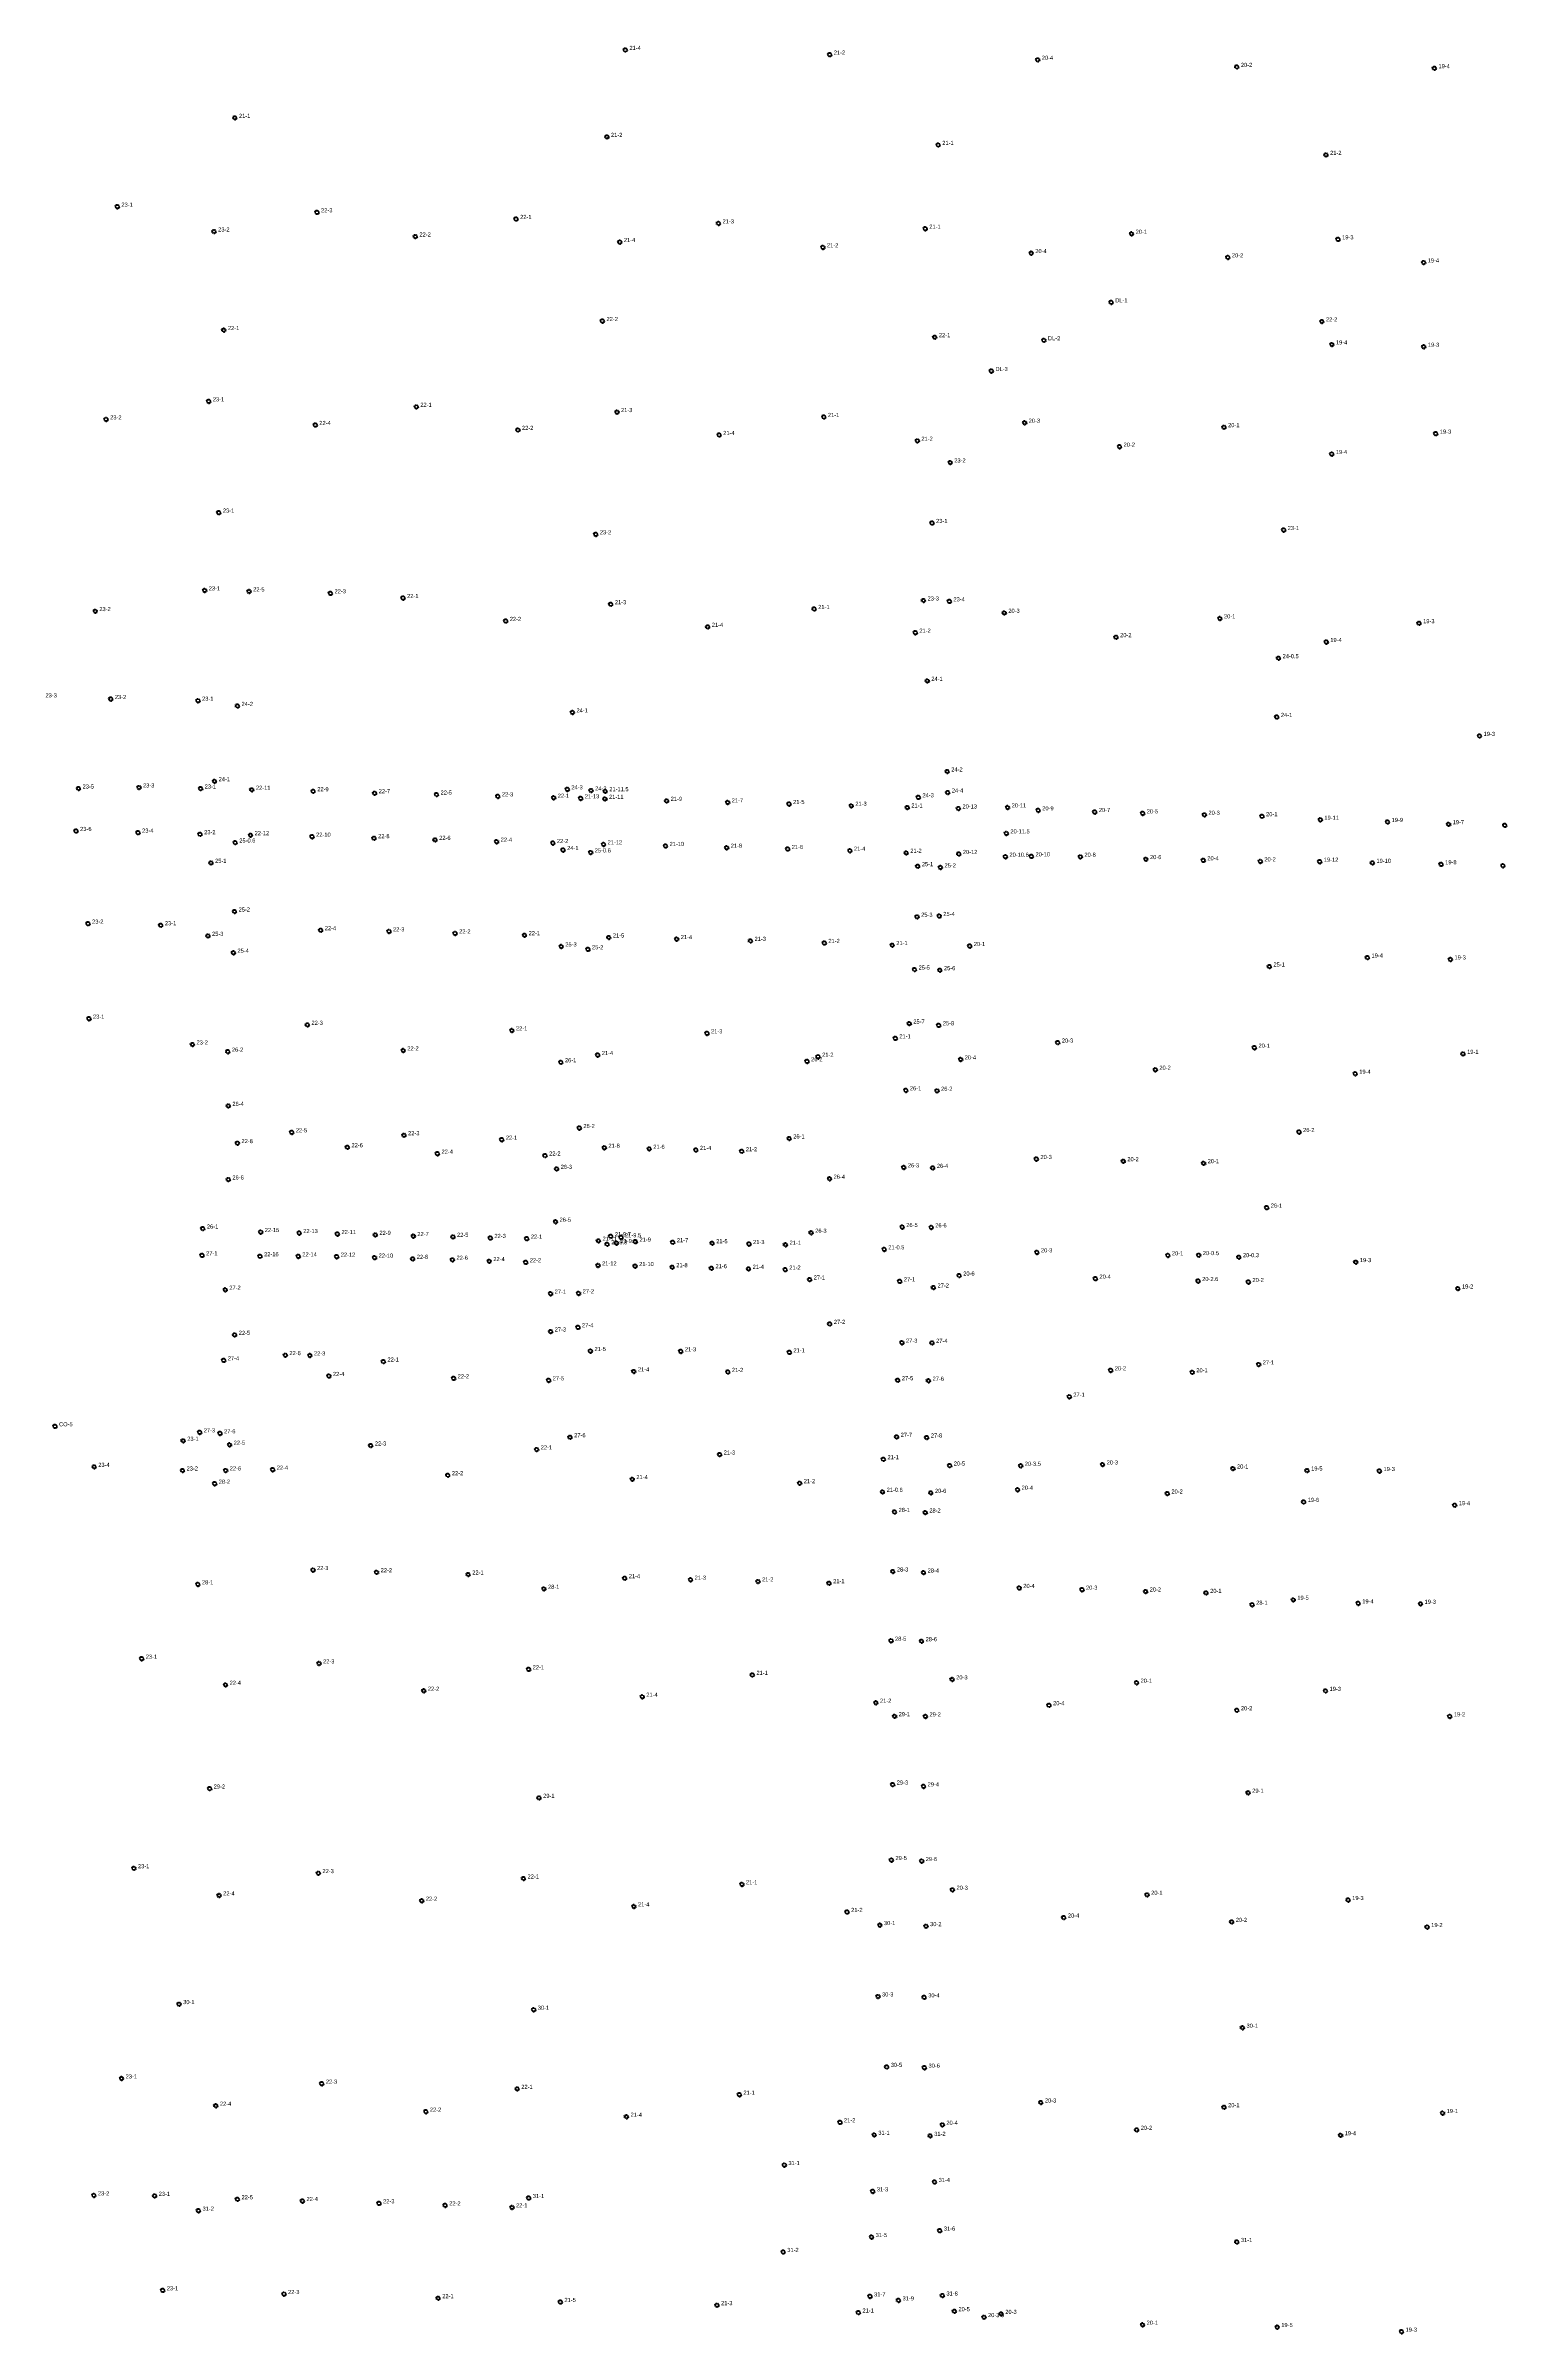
# Model space of a CAD drawing. Header units: inches. Extents: x 486468 to 494393, y 5455952 to 5461583.
# Drawn here: x 488443 to 489153, y 5456065 to 5457178 of the extents above; entities that cross this region are included whole.
import ezdxf

# ---------------------------------------------------------------- set-up
doc = ezdxf.new("R2010")
doc.units = ezdxf.units.IN
doc.header["$MEASUREMENT"] = 0
doc.layers.add('StreetLightingPoles', color=10, linetype='Continuous')

# ---------------------------------------------------------------- blocks, each defined once
blk = doc.blocks.new('Light')
at = {"color": 255}
for p, q in [((-0.7, 0.2), (-1.2, 0.4)), ((-0.4, 0.6), (-0.7, 1)), ((0, 0.7), (0, 1.2)), ((0.4, 0.6), (0.7, 1)), ((0.7, 0.2), (1.2, 0.4)), ((-0.7, -0.2), (-1.2, -0.4)), ((-0.4, -0.6), (-0.7, -1)), ((0, -0.8), (0, -1.3)), ((0.4, -0.6), (0.7, -1)), ((0.7, -0.2), (1.2, -0.4))]:
    blk.add_line(p, q, dxfattribs=at)
blk.add_circle((0, 0), 0.75, dxfattribs=at)

msp = doc.modelspace()

# ---------------------------------------------------------------- block references
at = {"layer": 'StreetLightingPoles'}
for p in [(488724.497, 5457175.958), (488823.885, 5457173.679), (488925.074, 5457171.154), (489021.896, 5457167.691), (489118.017, 5457167.069), (488534.553, 5457142.913), (488715.534, 5457133.646), (488876.664, 5457129.741), (489065.283, 5457124.901), (488477.407, 5457099.695), (488574.517, 5457096.97), (488524.454, 5457087.612), (488622.35, 5457085.167), (488671.363, 5457093.725), (488769.786, 5457091.561), (488870.353, 5457089.002), (488970.703, 5457086.51), (488721.789, 5457082.479), (488820.58, 5457079.919), (488921.892, 5457077.106), (489017.526, 5457075.023), (489071.154, 5457083.819), (489112.762, 5457072.547), (488960.785, 5457053.156), (488713.346, 5457044.063), (489063.266, 5457043.843), (488529.19, 5457039.64), (488875.005, 5457036.216), (488928.069, 5457034.703), (489068.136, 5457032.658), (489112.836, 5457031.542), (488902.513, 5457019.733), (488471.934, 5456996.198), (488521.865, 5457004.991), (488622.811, 5457002.32), (488720.406, 5456999.754), (488821.04, 5456997.389), (488573.677, 5456993.494), (488672.239, 5456991.093), (488770.131, 5456988.633), (488866.503, 5456985.794), (488918.684, 5456994.568), (489015.673, 5456992.42), (489118.676, 5456989.273), (488882.501, 5456975.252), (488964.851, 5456982.941), (489068.073, 5456979.347), (488526.751, 5456950.855), (488710.116, 5456940.286), (488873.678, 5456945.816), (489044.661, 5456942.385), (488519.872, 5456912.992), (488541.485, 5456912.498), (488581.067, 5456911.594), (488616.377, 5456909.306), (488869.495, 5456908.096), (488882.092, 5456907.719), (488466.661, 5456902.924), (488666.33, 5456898.145), (488717.411, 5456906.273), (488816.327, 5456903.969), (488908.777, 5456902.092), (489013.667, 5456899.37), (489110.533, 5456897.048), (488764.562, 5456895.262), (488865.528, 5456892.445), (488963.169, 5456890.246), (489065.407, 5456887.905), (489042.17, 5456880.015), (488871.335, 5456869.008), (488474.224, 5456860.151), (488516.626, 5456859.335), (488535.838, 5456856.791), (488698.734, 5456853.631), (489041.347, 5456851.441), (489139.949, 5456842.202), (488524.684, 5456820.181), (488881.026, 5456824.885), (488458.52, 5456816.614), (488487.916, 5456817.128), (488517.898, 5456816.586), (488542.812, 5456815.991), (488572.662, 5456815.293), (488602.542, 5456814.344), (488632.646, 5456813.66), (488662.46, 5456812.799), (488689.619, 5456812.123), (488696.264, 5456816.208), (488702.751, 5456811.85), (488707.831, 5456815.661), (488714.546, 5456811.587), (488714.698, 5456815.307), (488744.56, 5456810.609), (488774.234, 5456809.849), (488804.11, 5456809.065), (488834.362, 5456808.211), (488861.61, 5456807.355), (488867.007, 5456812.346), (488881.318, 5456814.679), (488886.479, 5456806.901), (488910.402, 5456807.416), (488457.33, 5456795.965), (488925.284, 5456806.007), (488952.808, 5456805.177), (488976.084, 5456804.524), (489006.128, 5456803.836), (489034.152, 5456803.124), (489062.514, 5456801.408), (489095.199, 5456800.348), (489124.892, 5456799.25), (489152.245, 5456798.727), (488487.459, 5456795.168), (488517.641, 5456794.363), (488534.735, 5456790.312), (488542.187, 5456793.925), (488572.118, 5456793.194), (488602.269, 5456792.46), (488631.97, 5456791.637), (488661.865, 5456790.758), (488689.232, 5456790.1), (488694.222, 5456786.696), (488707.605, 5456785.511), (488713.88, 5456789.434), (488744.038, 5456788.674), (488773.778, 5456787.797), (488803.426, 5456787.201), (488833.678, 5456786.347), (488861.098, 5456785.321), (488886.692, 5456784.774), (488909.797, 5456794.79), (488522.952, 5456780.444), (488866.715, 5456778.821), (488877.751, 5456778.226), (488909.33, 5456783.425), (488922.014, 5456783.638), (488945.794, 5456783.398), (488977.677, 5456782.257), (489005.582, 5456781.702), (489033.321, 5456781.17), (489062.232, 5456781.017), (489087.842, 5456780.455), (489121.275, 5456779.753), (489151.287, 5456779.048), (488463.138, 5456750.882), (488534.395, 5456756.764), (488866.386, 5456754.211), (488877.168, 5456754.609), (488498.54, 5456750.099), (488521.473, 5456744.924), (488576.333, 5456747.693), (488609.519, 5456747.105), (488641.68, 5456746.124), (488675.455, 5456745.241), (488693.306, 5456739.79), (488716.446, 5456744.139), (488749.457, 5456743.359), (488785.354, 5456742.475), (488821.265, 5456741.485), (488854.276, 5456740.412), (488891.988, 5456740.005), (488533.852, 5456736.715), (488706.29, 5456738.392), (488865.14, 5456728.522), (489037.741, 5456730.009), (489085.444, 5456734.368), (489125.783, 5456733.457), (488877.46, 5456728.222), (488463.585, 5456704.64), (488569.85, 5456701.642), (488669.304, 5456698.916), (488764.185, 5456697.501), (488855.795, 5456695.095), (488862.57, 5456702.271), (488876.894, 5456701.429), (488513.942, 5456692.087), (488531.137, 5456688.575), (488616.451, 5456689.183), (488711.033, 5456686.976), (488818.212, 5456686.128), (488887.567, 5456684.807), (488934.815, 5456693.004), (489030.477, 5456690.522), (489131.927, 5456687.525), (488693.142, 5456683.435), (488812.873, 5456683.895), (488982.256, 5456679.785), (489079.469, 5456677.858), (488531.385, 5456662.215), (488860.92, 5456669.767), (488876.06, 5456669.553), (488702.098, 5456651.432), (488535.807, 5456644.092), (488562.236, 5456649.332), (488589.307, 5456642.1), (488616.829, 5456647.94), (488664.385, 5456645.778), (488714.273, 5456641.838), (488736.097, 5456641.325), (488758.786, 5456640.781), (488781.096, 5456640.138), (488804.177, 5456646.343), (489052.168, 5456649.509), (488633.102, 5456638.958), (488685.458, 5456638.038), (488691.096, 5456631.564), (488859.903, 5456632.275), (488874.012, 5456632.055), (488924.4, 5456636.376), (488966.67, 5456635.289), (489005.729, 5456634.327), (488531.385, 5456626.396), (488823.795, 5456626.749), (489036.413, 5456612.711), (488518.972, 5456602.517), (488547.111, 5456600.818), (488565.86, 5456600.348), (488584.456, 5456599.877), (488602.896, 5456599.458), (488621.341, 5456598.867), (488640.643, 5456598.489), (488658.837, 5456597.961), (488676.542, 5456597.622), (488690.521, 5456605.831), (488711.415, 5456596.565), (488715.642, 5456594.886), (488717.386, 5456598.784), (488720.127, 5456595.467), (488722.369, 5456598.287), (488729.4, 5456596.176), (488747.541, 5456595.865), (488766.712, 5456595.39), (488784.642, 5456595.004), (488814.858, 5456600.482), (488859.161, 5456603.277), (488873.251, 5456603.092), (488518.62, 5456589.51), (488546.806, 5456589.05), (488565.403, 5456588.997), (488584.067, 5456588.854), (488602.517, 5456588.395), (488621.064, 5456587.781), (488640.389, 5456587.331), (488658.285, 5456586.676), (488676.034, 5456586.108), (488711.185, 5456584.592), (488729.244, 5456584.271), (488747.27, 5456583.733), (488802.379, 5456594.652), (488850.4, 5456592.406), (488924.661, 5456590.962), (488988.347, 5456589.478), (489003.371, 5456589.598), (489022.877, 5456588.595), (489079.786, 5456586.19), (488529.886, 5456572.753), (488766.363, 5456583.242), (488784.406, 5456582.927), (488802.24, 5456582.554), (488814.114, 5456577.722), (488857.963, 5456576.881), (488874.357, 5456573.842), (488886.856, 5456579.657), (488953.117, 5456578.158), (489003.084, 5456576.993), (489027.53, 5456576.525), (489129.42, 5456573.34), (488688.127, 5456570.852), (488701.741, 5456571.017), (488534.47, 5456550.81), (488688.148, 5456552.43), (488701.438, 5456554.491), (488823.923, 5456556.143), (488559.108, 5456540.941), (488571.048, 5456540.804), (488707.504, 5456542.922), (488751.458, 5456542.798), (488804.269, 5456542.319), (488859.014, 5456547.007), (488873.678, 5456546.923), (488529.14, 5456538.436), (488580.303, 5456530.81), (488606.816, 5456537.806), (488640.959, 5456529.686), (488687.173, 5456528.688), (488728.612, 5456533.001), (488774.346, 5456532.77), (488856.999, 5456528.74), (488871.928, 5456528.465), (488960.547, 5456533.535), (489000.221, 5456532.613), (489032.507, 5456536.405), (488940.415, 5456520.717), (488447.092, 5456506.332), (488509.42, 5456499.269), (488517.444, 5456503.369), (488527.339, 5456502.886), (488531.998, 5456497.329), (488600.675, 5456496.95), (488681.342, 5456495.041), (488697.625, 5456501.009), (488856.439, 5456501.168), (488871.092, 5456500.843), (488466.139, 5456486.583), (488509.101, 5456484.792), (488530.078, 5456484.839), (488552.95, 5456485.219), (488770.362, 5456492.574), (488850.018, 5456490.293), (488882.239, 5456487.212), (488916.796, 5456487.112), (488956.601, 5456487.745), (489020, 5456485.761), (489056.074, 5456484.803), (489091.268, 5456484.57), (488524.721, 5456478.402), (488638.138, 5456482.515), (488727.845, 5456480.609), (488809.288, 5456478.657), (488849.591, 5456474.424), (488873.069, 5456473.938), (488915.241, 5456475.456), (488988.104, 5456473.597), (488855.41, 5456464.648), (488870.353, 5456464.363), (489054.411, 5456469.541), (489127.887, 5456467.954), (488516.577, 5456429.434), (488572.563, 5456436.372), (488603.489, 5456435.31), (488648.035, 5456434.195), (488724.192, 5456432.429), (488756.195, 5456431.677), (488788.997, 5456430.825), (488823.59, 5456429.974), (488854.584, 5456435.671), (488869.529, 5456435.17), (488684.886, 5456427.261), (488916.07, 5456427.678), (488946.581, 5456426.846), (488977.534, 5456425.935), (489006.958, 5456425.272), (489029.346, 5456419.518), (489049.352, 5456421.903), (489080.925, 5456420.197), (489111.256, 5456419.953), (488853.672, 5456401.991), (488868.542, 5456401.754), (488489.246, 5456393.252), (488575.482, 5456390.945), (488677.432, 5456388.105), (488786.268, 5456385.373), (488530.033, 5456380.548), (488626.462, 5456377.662), (488732.708, 5456374.751), (488883.441, 5456383.173), (488973.114, 5456381.56), (489065.035, 5456377.582), (488846.338, 5456371.809), (488855.447, 5456365.272), (488870.434, 5456365.173), (488930.565, 5456370.615), (489021.927, 5456368.172), (489125.466, 5456365.189), (488522.288, 5456330.06), (488854.51, 5456332.01), (488869.526, 5456331.138), (489027.399, 5456328.019), (488682.535, 5456325.554), (488853.889, 5456295.288), (488868.599, 5456294.795), (488485.464, 5456291.3), (488575.178, 5456288.921), (488674.943, 5456286.301), (488781.19, 5456283.471), (488526.91, 5456278.078), (488625.464, 5456275.49), (488728.653, 5456272.72), (488883.586, 5456280.824), (488978.253, 5456278.386), (489076.05, 5456275.855), (488832.356, 5456270.046), (488848.282, 5456263.638), (488870.737, 5456263.128), (488937.746, 5456267.308), (489019.423, 5456265.203), (489114.471, 5456262.686), (488847.371, 5456228.929), (488869.828, 5456228.516), (488507.45, 5456225.197), (488679.898, 5456222.464), (489024.651, 5456213.692), (488851.635, 5456194.655), (488869.97, 5456194.27), (488479.447, 5456189.036), (488576.837, 5456186.486), (488671.888, 5456183.964), (488525.307, 5456175.748), (488627.453, 5456172.877), (488779.949, 5456181.128), (488926.566, 5456177.331), (489015.688, 5456175.04), (489121.974, 5456172.197), (488725.043, 5456170.391), (488828.879, 5456167.718), (488845.542, 5456161.605), (488872.738, 5456161.098), (488878.652, 5456166.486), (488973.222, 5456164.024), (489072.365, 5456161.419), (488801.814, 5456146.893), (488874.875, 5456138.68), (488465.978, 5456132.14), (488495.554, 5456131.913), (488535.83, 5456130.262), (488567.446, 5456129.417), (488604.679, 5456128.299), (488636.842, 5456127.3), (488677.472, 5456130.881), (488844.824, 5456134.103), (488516.86, 5456124.71), (488669.34, 5456126.28), (488844.245, 5456111.896), (488877.413, 5456115.01), (489021.904, 5456109.483), (488801.267, 5456104.622), (488499.486, 5456085.965), (488558.46, 5456084.144), (488843.491, 5456083.011), (488878.684, 5456083.434), (488633.436, 5456082.118), (488692.885, 5456080.297), (488769.071, 5456078.727), (488837.846, 5456075.124), (488857.342, 5456081.075), (488884.53, 5456075.795), (488898.914, 5456072.905), (488907.304, 5456074.489), (488976.047, 5456069.204), (489041.545, 5456068.067), (489102.001, 5456065.849)]:
    msp.add_blockref('Light', p, dxfattribs=at)

# ---------------------------------------------------------------- texts
for s, p in [('21-4', (488726.497, 5457175.958)), ('21-2', (488825.885, 5457173.679)), ('20-4', (488927.074, 5457171.154)), ('20-2', (489023.896, 5457167.691)), ('19-4', (489120.017, 5457167.069)), ('21-1', (488536.553, 5457142.913)), ('21-2', (488717.534, 5457133.646)), ('21-1', (488878.664, 5457129.741)), ('21-2', (489067.283, 5457124.901)), ('23-1', (488479.407, 5457099.695)), ('22-3', (488576.517, 5457096.97)), ('23-2', (488526.454, 5457087.612)), ('22-2', (488624.35, 5457085.167)), ('22-1', (488673.363, 5457093.725)), ('21-3', (488771.786, 5457091.561)), ('21-1', (488872.353, 5457089.002)), ('20-1', (488972.703, 5457086.51)), ('21-4', (488723.789, 5457082.479)), ('21-2', (488822.58, 5457079.919)), ('20-4', (488923.892, 5457077.106)), ('20-2', (489019.526, 5457075.023)), ('19-3', (489073.154, 5457083.819)), ('19-4', (489114.762, 5457072.547)), ('DL-1', (488962.785, 5457053.156)), ('22-1', (488531.19, 5457039.64)), ('22-2', (488715.346, 5457044.063)), ('22-2', (489065.266, 5457043.843)), ('22-1', (488877.005, 5457036.216)), ('DL-2', (488930.069, 5457034.703)), ('19-4', (489070.136, 5457032.658)), ('19-3', (489114.836, 5457031.542)), ('DL-3', (488904.513, 5457019.733)), ('23-2', (488473.934, 5456996.198)), ('23-1', (488523.865, 5457004.991)), ('22-1', (488624.811, 5457002.32)), ('21-3', (488722.406, 5456999.754)), ('21-1', (488823.04, 5456997.389)), ('22-4', (488575.677, 5456993.494)), ('22-2', (488674.239, 5456991.093)), ('21-4', (488772.131, 5456988.633)), ('21-2', (488868.503, 5456985.794)), ('20-3', (488920.684, 5456994.568)), ('20-1', (489017.673, 5456992.42)), ('19-3', (489120.676, 5456989.273)), ('23-2', (488884.501, 5456975.252)), ('20-2', (488966.851, 5456982.941)), ('19-4', (489070.073, 5456979.347)), ('23-1', (488528.751, 5456950.855)), ('23-2', (488712.116, 5456940.286)), ('23-1', (488875.678, 5456945.816)), ('23-1', (489046.661, 5456942.385)), ('23-1', (488521.872, 5456912.992)), ('22-5', (488543.485, 5456912.498)), ('22-3', (488583.067, 5456911.594)), ('22-1', (488618.377, 5456909.306)), ('21-3', (488719.411, 5456906.273)), ('23-3', (488871.495, 5456908.096)), ('23-4', (488884.092, 5456907.719)), ('23-2', (488468.661, 5456902.924)), ('22-2', (488668.33, 5456898.145)), ('21-4', (488766.562, 5456895.262)), ('21-1', (488818.327, 5456903.969)), ('20-3', (488910.777, 5456902.092)), ('20-1', (489015.667, 5456899.37)), ('19-3', (489112.533, 5456897.048)), ('21-2', (488867.528, 5456892.445)), ('20-2', (488965.169, 5456890.246)), ('19-4', (489067.407, 5456887.905)), ('24-0.5', (489044.17, 5456880.015)), ('24-1', (488873.335, 5456869.008)), ('23-3', (488442.481, 5456860.962)), ('23-2', (488476.224, 5456860.151)), ('23-1', (488518.626, 5456859.335)), ('24-2', (488537.838, 5456856.791)), ('24-1', (488700.734, 5456853.631)), ('24-1', (489043.347, 5456851.441)), ('19-3', (489141.949, 5456842.202)), ('23-3', (488489.916, 5456817.128)), ('24-1', (488526.684, 5456820.181)), ('24-2', (488883.026, 5456824.885)), ('23-5', (488460.52, 5456816.614)), ('23-1', (488519.898, 5456816.586)), ('22-11', (488544.812, 5456815.991)), ('22-9', (488574.662, 5456815.293)), ('22-7', (488604.542, 5456814.344)), ('22-5', (488634.646, 5456813.66)), ('22-3', (488664.46, 5456812.799)), ('22-1', (488691.619, 5456812.123)), ('24-3', (488698.264, 5456816.208)), ('21-13', (488704.751, 5456811.85)), ('24-2', (488709.831, 5456815.661)), ('21-11', (488716.546, 5456811.587)), ('21-11.5', (488716.698, 5456815.307)), ('21-9', (488746.56, 5456810.609)), ('21-7', (488776.234, 5456809.849)), ('21-5', (488806.11, 5456809.065)), ('21-3', (488836.362, 5456808.211)), ('21-1', (488863.61, 5456807.355)), ('24-3', (488869.007, 5456812.346)), ('24-4', (488883.318, 5456814.679)), ('20-13', (488888.479, 5456806.901)), ('20-11', (488912.402, 5456807.416)), ('20-9', (488927.284, 5456806.007)), ('23-6', (488459.33, 5456795.965)), ('23-4', (488489.459, 5456795.168)), ('20-11.5', (488911.797, 5456794.79)), ('20-7', (488954.808, 5456805.177)), ('20-5', (488978.084, 5456804.524)), ('20-3', (489008.128, 5456803.836)), ('20-1', (489036.152, 5456803.124)), ('19-11', (489064.514, 5456801.408)), ('19-9', (489097.199, 5456800.348)), ('19-7', (489126.892, 5456799.25)), ('23-2', (488519.641, 5456794.363)), ('25-0.6', (488536.735, 5456790.312)), ('22-12', (488544.187, 5456793.925)), ('22-10', (488574.118, 5456793.194)), ('22-8', (488604.269, 5456792.46)), ('22-6', (488633.97, 5456791.637)), ('22-4', (488663.865, 5456790.758)), ('22-2', (488691.232, 5456790.1)), ('24-1', (488696.222, 5456786.696)), ('25-0.6', (488709.605, 5456785.511)), ('21-12', (488715.88, 5456789.434)), ('21-10', (488746.038, 5456788.674)), ('21-8', (488775.778, 5456787.797)), ('21-6', (488805.426, 5456787.201)), ('21-4', (488835.678, 5456786.347)), ('21-2', (488863.098, 5456785.321)), ('20-12', (488888.692, 5456784.774)), ('20-10.6', (488911.33, 5456783.425)), ('20-10', (488924.014, 5456783.638)), ('20-8', (488947.794, 5456783.398)), ('25-1', (488524.952, 5456780.444)), ('25-1', (488868.715, 5456778.821)), ('25-2', (488879.751, 5456778.226)), ('20-6', (488979.677, 5456782.257)), ('20-4', (489007.582, 5456781.702)), ('20-2', (489035.321, 5456781.17)), ('19-12', (489064.232, 5456781.017)), ('19-10', (489089.842, 5456780.455)), ('19-8', (489123.275, 5456779.753)), ('23-2', (488465.138, 5456750.882)), ('23-1', (488500.54, 5456750.099)), ('25-2', (488536.395, 5456756.764)), ('25-3', (488868.386, 5456754.211)), ('25-4', (488879.168, 5456754.609)), ('25-3', (488523.473, 5456744.924)), ('22-4', (488578.333, 5456747.693)), ('22-3', (488611.519, 5456747.105)), ('22-2', (488643.68, 5456746.124)), ('22-1', (488677.455, 5456745.241)), ('25-3', (488695.306, 5456739.79)), ('21-5', (488718.446, 5456744.139)), ('21-4', (488751.457, 5456743.359)), ('21-3', (488787.354, 5456742.475)), ('21-2', (488823.265, 5456741.485)), ('21-1', (488856.276, 5456740.412)), ('20-1', (488893.988, 5456740.005)), ('25-4', (488535.852, 5456736.715)), ('25-2', (488708.29, 5456738.392)), ('25-5', (488867.14, 5456728.522)), ('25-6', (488879.46, 5456728.222)), ('25-1', (489039.741, 5456730.009)), ('19-4', (489087.444, 5456734.368)), ('19-3', (489127.783, 5456733.457)), ('23-1', (488465.585, 5456704.64)), ('22-3', (488571.85, 5456701.642)), ('22-1', (488671.304, 5456698.916)), ('21-3', (488766.185, 5456697.501)), ('21-1', (488857.795, 5456695.095)), ('25-7', (488864.57, 5456702.271)), ('25-8', (488878.894, 5456701.429)), ('23-2', (488515.942, 5456692.087)), ('26-2', (488533.137, 5456688.575)), ('22-2', (488618.451, 5456689.183)), ('26-1', (488695.142, 5456683.435)), ('21-4', (488713.033, 5456686.976)), ('26-2', (488814.873, 5456683.895)), ('21-2', (488820.212, 5456686.128)), ('20-4', (488889.567, 5456684.807)), ('20-3', (488936.815, 5456693.004)), ('20-1', (489032.477, 5456690.522)), ('19-1', (489133.927, 5456687.525)), ('20-2', (488984.256, 5456679.785)), ('19-4', (489081.469, 5456677.858)), ('26-4', (488533.385, 5456662.215)), ('26-1', (488862.92, 5456669.767)), ('26-2', (488878.06, 5456669.553)), ('26-2', (488704.098, 5456651.432)), ('22-8', (488537.807, 5456644.092)), ('22-5', (488564.236, 5456649.332)), ('22-6', (488591.307, 5456642.1)), ('22-3', (488618.829, 5456647.94)), ('22-4', (488635.102, 5456638.958)), ('22-1', (488666.385, 5456645.778)), ('21-8', (488716.273, 5456641.838)), ('21-6', (488738.097, 5456641.325)), ('21-4', (488760.786, 5456640.781)), ('21-2', (488783.096, 5456640.138)), ('26-1', (488806.177, 5456646.343)), ('26-2', (489054.168, 5456649.509)), ('22-2', (488687.458, 5456638.038)), ('26-3', (488693.096, 5456631.564)), ('26-3', (488861.903, 5456632.275)), ('26-4', (488876.012, 5456632.055)), ('20-3', (488926.4, 5456636.376)), ('20-2', (488968.67, 5456635.289)), ('20-1', (489007.729, 5456634.327)), ('26-6', (488533.385, 5456626.396)), ('26-4', (488825.795, 5456626.749)), ('26-5', (488692.521, 5456605.831)), ('26-1', (489038.413, 5456612.711)), ('26-1', (488520.972, 5456602.517)), ('22-15', (488549.111, 5456600.818)), ('22-13', (488567.86, 5456600.348)), ('22-11', (488586.456, 5456599.877)), ('22-9', (488604.896, 5456599.458)), ('22-7', (488623.341, 5456598.867)), ('22-5', (488642.643, 5456598.489)), ('22-3', (488660.837, 5456597.961)), ('22-1', (488678.542, 5456597.622)), ('21-11', (488713.415, 5456596.565)), ('21-9.8', (488717.642, 5456594.886)), ('21-9.7', (488719.386, 5456598.784)), ('21-9.6', (488722.127, 5456595.467)), ('21-9.5', (488724.369, 5456598.287)), ('21-9', (488731.4, 5456596.176)), ('21-7', (488749.541, 5456595.865)), ('21-5', (488768.712, 5456595.39)), ('21-3', (488786.642, 5456595.004)), ('21-1', (488804.379, 5456594.652)), ('26-3', (488816.858, 5456600.482)), ('26-5', (488861.161, 5456603.277)), ('26-6', (488875.251, 5456603.092)), ('27-1', (488520.62, 5456589.51)), ('22-16', (488548.806, 5456589.05)), ('22-14', (488567.403, 5456588.997)), ('22-12', (488586.067, 5456588.854)), ('22-10', (488604.517, 5456588.395)), ('22-8', (488623.064, 5456587.781)), ('22-6', (488642.389, 5456587.331)), ('22-4', (488660.285, 5456586.676)), ('22-2', (488678.034, 5456586.108)), ('21-12', (488713.185, 5456584.592)), ('21-10', (488731.244, 5456584.271)), ('21-8', (488749.27, 5456583.733)), ('21-6', (488768.363, 5456583.242)), ('21-4', (488786.406, 5456582.927)), ('21-0.5', (488852.4, 5456592.406)), ('20-3', (488926.661, 5456590.962)), ('20-1', (488990.347, 5456589.478)), ('20-0.5', (489005.371, 5456589.598)), ('20-0.3', (489024.877, 5456588.595)), ('19-3', (489081.786, 5456586.19)), ('27-2', (488531.886, 5456572.753)), ('21-2', (488804.24, 5456582.554)), ('27-1', (488816.114, 5456577.722)), ('27-1', (488859.963, 5456576.881)), ('27-2', (488876.357, 5456573.842)), ('20-6', (488888.856, 5456579.657)), ('20-4', (488955.117, 5456578.158)), ('20-2.6', (489005.084, 5456576.993)), ('20-2', (489029.53, 5456576.525)), ('19-2', (489131.42, 5456573.34)), ('27-1', (488690.127, 5456570.852)), ('27-2', (488703.741, 5456571.017)), ('22-5', (488536.47, 5456550.81)), ('27-3', (488690.148, 5456552.43)), ('27-4', (488703.438, 5456554.491)), ('27-2', (488825.923, 5456556.143)), ('27-4', (488531.14, 5456538.436)), ('22-6', (488561.108, 5456540.941)), ('22-3', (488573.048, 5456540.804)), ('21-5', (488709.504, 5456542.922)), ('21-3', (488753.458, 5456542.798)), ('21-1', (488806.269, 5456542.319)), ('27-3', (488861.014, 5456547.007)), ('27-4', (488875.678, 5456546.923)), ('22-4', (488582.303, 5456530.81)), ('22-1', (488608.816, 5456537.806)), ('22-2', (488642.959, 5456529.686)), ('27-5', (488689.173, 5456528.688)), ('21-4', (488730.612, 5456533.001)), ('21-2', (488776.346, 5456532.77)), ('27-5', (488858.999, 5456528.74)), ('27-6', (488873.928, 5456528.465)), ('20-2', (488962.547, 5456533.535)), ('20-1', (489002.221, 5456532.613)), ('27-1', (489034.507, 5456536.405)), ('27-1', (488942.415, 5456520.717)), ('CO-5', (488449.092, 5456506.332)), ('23-1', (488511.42, 5456499.269)), ('27-3', (488519.444, 5456503.369)), ('27-6', (488529.339, 5456502.886)), ('22-5', (488533.998, 5456497.329)), ('22-3', (488602.675, 5456496.95)), ('22-1', (488683.342, 5456495.041)), ('27-6', (488699.625, 5456501.009)), ('27-7', (488858.439, 5456501.168)), ('27-8', (488873.092, 5456500.843)), ('23-4', (488468.139, 5456486.583)), ('23-2', (488511.101, 5456484.792)), ('22-6', (488532.078, 5456484.839)), ('22-4', (488554.95, 5456485.219)), ('21-3', (488772.362, 5456492.574)), ('21-1', (488852.018, 5456490.293)), ('20-5', (488884.239, 5456487.212)), ('20-3.5', (488918.796, 5456487.112)), ('20-3', (488958.601, 5456487.745)), ('20-1', (489022, 5456485.761)), ('19-5', (489058.074, 5456484.803)), ('19-3', (489093.268, 5456484.57)), ('28-2', (488526.721, 5456478.402)), ('22-2', (488640.138, 5456482.515)), ('21-4', (488729.845, 5456480.609)), ('21-2', (488811.288, 5456478.657)), ('21-0.6', (488851.591, 5456474.424)), ('20-6', (488875.069, 5456473.938)), ('20-4', (488917.241, 5456475.456)), ('20-2', (488990.104, 5456473.597)), ('28-1', (488857.41, 5456464.648)), ('28-2', (488872.353, 5456464.363)), ('19-6', (489056.411, 5456469.541)), ('19-4', (489129.887, 5456467.954)), ('28-1', (488518.577, 5456429.434)), ('22-3', (488574.563, 5456436.372)), ('22-2', (488605.489, 5456435.31)), ('22-1', (488650.035, 5456434.195)), ('28-1', (488686.886, 5456427.261)), ('21-4', (488726.192, 5456432.429)), ('21-3', (488758.195, 5456431.677)), ('21-2', (488790.997, 5456430.825)), ('21-1', (488825.59, 5456429.974)), ('28-3', (488856.584, 5456435.671)), ('28-4', (488871.529, 5456435.17)), ('20-4', (488918.07, 5456427.678)), ('20-3', (488948.581, 5456426.846)), ('20-2', (488979.534, 5456425.935)), ('20-1', (489008.958, 5456425.272)), ('28-1', (489031.346, 5456419.518)), ('19-5', (489051.352, 5456421.903)), ('19-4', (489082.925, 5456420.197)), ('19-3', (489113.256, 5456419.953)), ('28-5', (488855.672, 5456401.991)), ('28-6', (488870.542, 5456401.754)), ('23-1', (488491.246, 5456393.252)), ('22-3', (488577.482, 5456390.945)), ('22-1', (488679.432, 5456388.105)), ('21-1', (488788.268, 5456385.373)), ('20-3', (488885.441, 5456383.173)), ('22-4', (488532.033, 5456380.548)), ('22-2', (488628.462, 5456377.662)), ('21-4', (488734.708, 5456374.751)), ('21-2', (488848.338, 5456371.809)), ('20-1', (488975.114, 5456381.56)), ('19-3', (489067.035, 5456377.582)), ('29-1', (488857.447, 5456365.272)), ('29-2', (488872.434, 5456365.173)), ('20-4', (488932.565, 5456370.615)), ('20-2', (489023.927, 5456368.172)), ('19-2', (489127.466, 5456365.189)), ('29-2', (488524.288, 5456330.06)), ('29-3', (488856.51, 5456332.01)), ('29-4', (488871.526, 5456331.138)), ('29-1', (489029.399, 5456328.019)), ('29-1', (488684.535, 5456325.554)), ('29-5', (488855.889, 5456295.288)), ('29-6', (488870.599, 5456294.795)), ('23-1', (488487.464, 5456291.3)), ('22-3', (488577.178, 5456288.921)), ('22-1', (488676.943, 5456286.301)), ('21-1', (488783.19, 5456283.471)), ('22-4', (488528.91, 5456278.078)), ('22-2', (488627.464, 5456275.49)), ('21-4', (488730.653, 5456272.72)), ('20-3', (488885.586, 5456280.824)), ('20-1', (488980.253, 5456278.386)), ('19-3', (489078.05, 5456275.855)), ('21-2', (488834.356, 5456270.046)), ('30-1', (488850.282, 5456263.638)), ('30-2', (488872.737, 5456263.128)), ('20-4', (488939.746, 5456267.308)), ('20-2', (489021.423, 5456265.203)), ('19-2', (489116.471, 5456262.686)), ('30-3', (488849.371, 5456228.929)), ('30-4', (488871.828, 5456228.516)), ('30-1', (488509.45, 5456225.197)), ('30-1', (488681.898, 5456222.464)), ('30-1', (489026.651, 5456213.692)), ('30-5', (488853.635, 5456194.655)), ('30-6', (488871.97, 5456194.27)), ('23-1', (488481.447, 5456189.036)), ('22-3', (488578.837, 5456186.486)), ('22-1', (488673.888, 5456183.964)), ('22-4', (488527.307, 5456175.748)), ('22-2', (488629.453, 5456172.877)), ('21-1', (488781.949, 5456181.128)), ('20-3', (488928.566, 5456177.331)), ('20-1', (489017.688, 5456175.04)), ('19-1', (489123.974, 5456172.197)), ('21-4', (488727.043, 5456170.391)), ('21-2', (488830.879, 5456167.718)), ('31-1', (488847.542, 5456161.605)), ('31-2', (488874.738, 5456161.098)), ('20-4', (488880.652, 5456166.486)), ('20-2', (488975.222, 5456164.024)), ('19-4', (489074.365, 5456161.419)), ('31-1', (488803.814, 5456146.893)), ('31-4', (488876.875, 5456138.68)), ('23-2', (488467.978, 5456132.14)), ('23-1', (488497.554, 5456131.913)), ('22-5', (488537.83, 5456130.262)), ('22-4', (488569.446, 5456129.417)), ('22-3', (488606.679, 5456128.299)), ('22-2', (488638.842, 5456127.3)), ('31-1', (488679.472, 5456130.881)), ('31-3', (488846.824, 5456134.103)), ('31-2', (488518.86, 5456124.71)), ('22-1', (488671.34, 5456126.28)), ('31-2', (488803.267, 5456104.622)), ('31-5', (488846.245, 5456111.896)), ('31-6', (488879.413, 5456115.01)), ('31-1', (489023.904, 5456109.483)), ('23-1', (488501.486, 5456085.965)), ('22-3', (488560.46, 5456084.144)), ('22-1', (488635.436, 5456082.118)), ('31-7', (488845.491, 5456083.011)), ('31-8', (488880.684, 5456083.434)), ('21-5', (488694.885, 5456080.297)), ('21-3', (488771.071, 5456078.727)), ('21-1', (488839.846, 5456075.124)), ('31-9', (488859.342, 5456081.075)), ('20-5', (488886.53, 5456075.795)), ('20-3.5', (488900.914, 5456072.905)), ('20-3', (488909.304, 5456074.489)), ('20-1', (488978.047, 5456069.204)), ('19-5', (489043.545, 5456068.067)), ('19-3', (489104.001, 5456065.849))]:
    msp.add_text(s, height=2, dxfattribs=at).set_placement(p)

doc.saveas('drawing.dxf')
